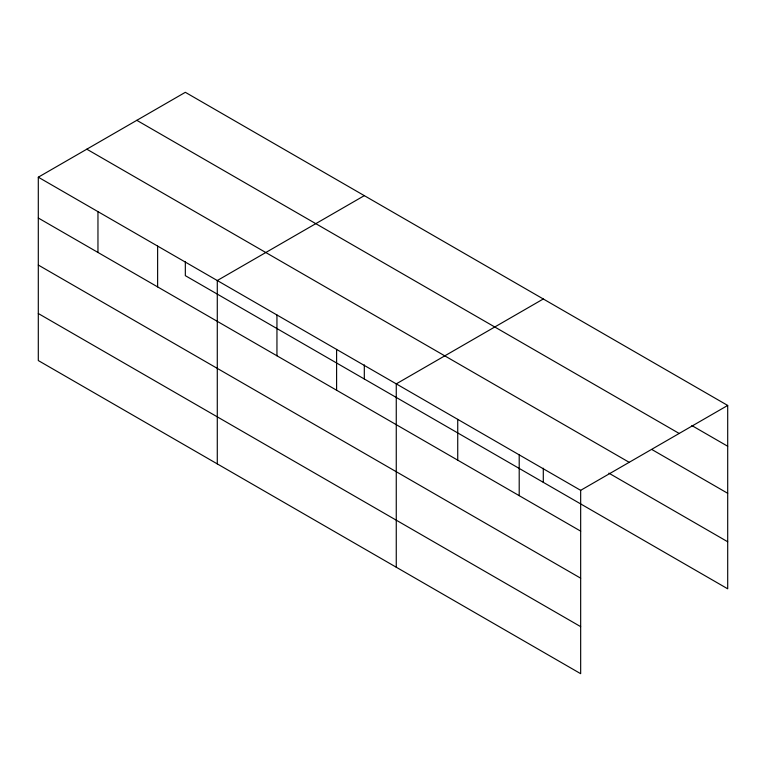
<?xml version="1.0" encoding="UTF-8"?>
<svg xmlns="http://www.w3.org/2000/svg" width="766" height="766" viewBox="0 0 766 766"><rect width="100%" height="100%" fill="white"/><g stroke="black" fill="none" stroke-linecap="round" stroke-linejoin="round"><path stroke-width="1.15" d="M38.3 177.195L580.666 490.336L580.666 673.687L38.3 360.556L38.3 177.195L185.334 92.313L727.7 405.444L727.7 588.805L185.334 275.664L185.334 261.551M364.31 195.646L217.285 280.528L217.285 463.89M543.295 298.979L396.261 383.871L396.261 567.223M580.666 490.336L727.7 405.444M691.842 425.551L727.7 446.252M136.808 120.319L679.183 433.46M651.885 449.527L727.7 493.294M86.817 149.188L629.192 462.319M608.865 473.149L727.7 541.763M38.3 218.004L580.666 531.144M38.3 265.046L580.666 578.186M38.3 313.514L580.666 626.645M543.295 468.227L543.295 482.341M519.204 454.841L519.204 495.65M457.733 419.356L457.733 460.165M364.31 364.894L364.31 378.998M336.6 349.42L336.6 390.229M276.947 314.979L276.947 355.788M157.624 246.087L157.624 286.896M97.962 211.646L97.962 252.454"/></g></svg>
